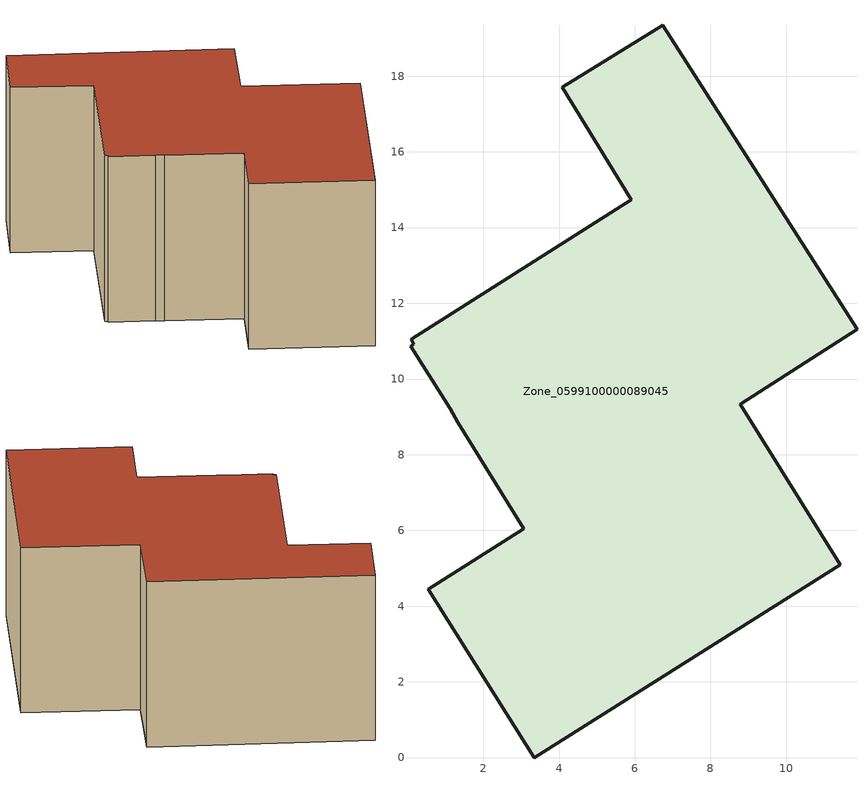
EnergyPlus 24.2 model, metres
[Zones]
Zone_0599100000089045
 floor ground (C_G): 1.13,9.21 0.08,10.87 0.17,10.92 0.1,11.05 5.91,14.74 4.09,17.7 6.74,19.34 11.87,11.32 8.79,9.33 11.43,5.1 3.35,0 0.54,4.45 3.07,6.05 1.32,8.86 z0
 wall outside (C_F): 0.54,4.45 3.35,0 11.43,5.1 8.79,9.33 11.87,11.32 6.74,19.34 4.09,17.7 5.91,14.74 0.1,11.05 0.17,10.92 0.08,10.87 1.13,9.21 1.32,8.86 3.07,6.05 0.54,4.45 z0:7.61
 roof outside (C_R): 0.08,10.87 1.13,9.21 1.32,8.86 3.07,6.05 0.54,4.45 3.35,0 11.43,5.1 8.79,9.33 11.87,11.32 6.74,19.34 4.09,17.7 5.91,14.74 0.1,11.05 0.17,10.92 z7.61
[BUILDING]
Pand.0599100000089045: North Axis=0; Terrain=City; Loads Convergence Tolerance Value=0.04; Temperature Convergence Tolerance Value=0.4; Solar Distribution=FullExterior; Maximum Number of Warmup Days=25; Minimum Number of Warmup Days=1
[Site:Location]
Rotterdam.The.Hague.AP_ZH_NLD Design_Conditions: Latitude=51.96; Longitude=4.45; Time Zone=1; Elevation=-4.5
[SITE:GROUNDTEMPERATURE:BUILDINGSURFACE]
18, 18, 18, 18, 18, 18, 18, 18, 18, 18, 18, 18
[MATERIAL] Thermal Absorptance=0.9; Solar Absorptance=0.7; Visible Absorptance=0.7
Name | Roughness | Thickness | Conductivity | Density | Specific Heat
G.D.1965 | MediumSmooth | 0.15 | 1 | 540 | 1210
F.D.1965 | Rough | 0.3 | 0.857143 | 1920 | 840
R.D.1965 | MediumRough | 0.2 | 0.08 | 1500 | 1000
[CONSTRUCTION]
C_G: G.D.1965
C_F: F.D.1965
C_R: R.D.1965
[ZONE]
Zone_0599100000089045: Type=1; Multiplier=1; Ceiling Height=Autocalculate; Volume=Autocalculate; Floor Area=autocalculate; Part of Total Floor Area=Yes
[ZONEINFILTRATION:DESIGNFLOWRATE]
Infil_Zone_0599100000089045: Zone or ZoneList or Space or SpaceList=Zone_0599100000089045; Schedule=AlwaysOn; Design Flow Rate Calculation Method=Flow/Area; Flow Rate per Floor Area=0.0042; Constant Term Coefficient=1; Temperature Term Coefficient=0; Velocity Term Coefficient=0; Velocity Squared Term Coefficient=0
[HVACTEMPLATE:ZONE:IDEALLOADSAIRSYSTEM]
Zone_0599100000089045: Maximum Heating Supply Air Temperature=50; Minimum Cooling Supply Air Temperature=13; Maximum Heating Supply Air Humidity Ratio=0.0156; Minimum Cooling Supply Air Humidity Ratio=0.0077; Heating Limit=NoLimit; Cooling Limit=NoLimit; Dehumidification Control Type=ConstantSensibleHeatRatio; Cooling Sensible Heat Ratio=0.7; Dehumidification Setpoint=60; Humidification Control Type=None; Humidification Setpoint=30; Outdoor Air Method=None; Outdoor Air Flow Rate per Person=0.00944; Outdoor Air Flow Rate per Zone Floor Area=0; Outdoor Air Flow Rate per Zone=0; Demand Controlled Ventilation Type=None; Outdoor Air Economizer Type=NoEconomizer; Heat Recovery Type=None; Sensible Heat Recovery Effectiveness=0.7; Latent Heat Recovery Effectiveness=0.65
[ZONECONTROL:THERMOSTAT]
ThermostatControl_Zone_0599100000089045: Zone or ZoneList=Zone_0599100000089045; Control Type Schedule=DualSetpointControlType; Control 1=Thermostat_Zone_0599100000089045; Temperature Difference Between Cutout And Setpoint=0
[THERMOSTATSETPOINT:DUALSETPOINT]
Thermostat_Zone_0599100000089045: Heating Setpoint Temperature Schedule=HeatingSetpoint_Zone_0599100000089045; Cooling Setpoint Temperature Schedule=CoolingSetpoint_Zone_0599100000089045
[SCHEDULE:COMPACT]
HeatingSetpoint_Zone_0599100000089045: Through: 12/31, For: AllDays, Until: 24:00, 21
CoolingSetpoint_Zone_0599100000089045: Through: 12/31, For: AllDays, Until: 24:00, 24
DualSetpointControlType: Through: 12/31, For: AllDays, Until: 24:00, 4
AlwaysOn: Through: 12/31, For: AllDays, Until: 24:00, 1
